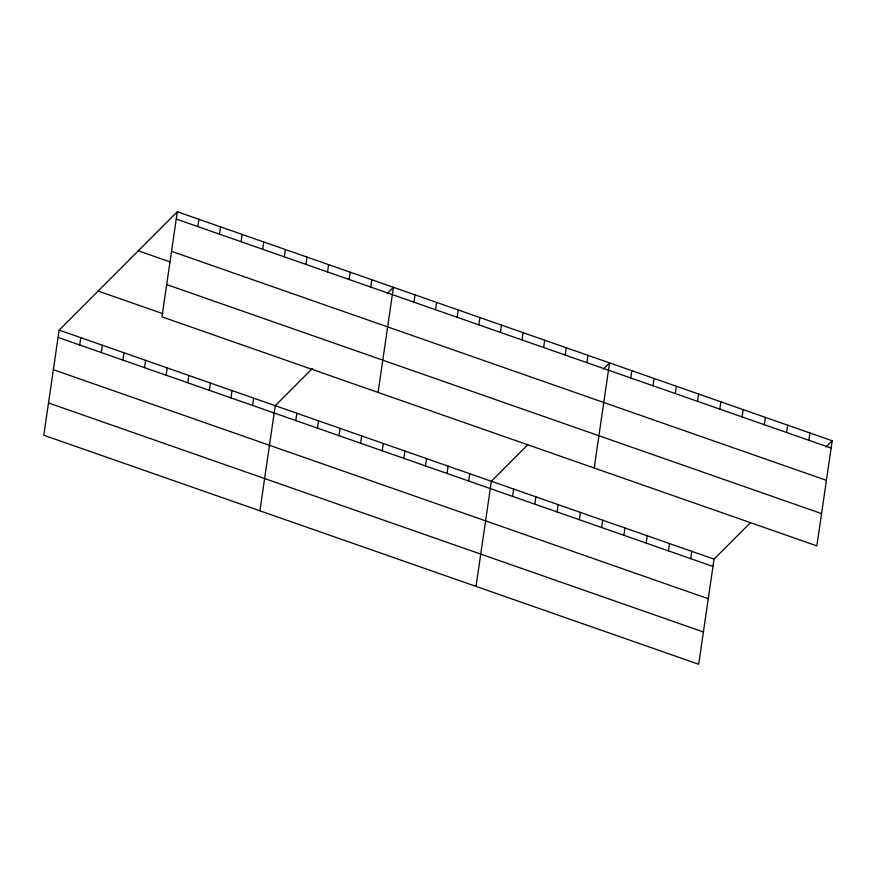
<?xml version="1.0" encoding="UTF-8"?>
<svg xmlns="http://www.w3.org/2000/svg" width="876" height="876" viewBox="0 0 876 876"><rect width="100%" height="100%" fill="white"/><g stroke="black" fill="none" stroke-linecap="round" stroke-linejoin="round"><path stroke-width="1.31" d="M177.313 211.74L161.972 316.86L816.859 545.89L832.2 440.759L177.313 211.74L59.141 330.11L43.8 435.241L698.687 664.26L714.028 559.14L750.36 522.742M79.683 344.98L80.745 337.676M101.287 352.535L102.361 345.232M122.903 360.091L123.965 352.787M144.518 367.657L145.58 360.343M166.122 375.213L167.196 367.898M197.856 226.599L198.918 219.296M187.738 382.768L188.8 375.465M219.471 234.155L220.533 226.851M209.353 390.324L210.415 383.02M241.075 241.721L242.148 234.407M230.957 397.879L232.03 390.576M262.69 249.277L263.753 241.962M252.573 405.446L253.635 398.131M284.306 256.832L285.368 249.529M259.909 510.817L275.25 405.687L312.48 368.402M305.91 264.388L306.983 257.084M295.792 420.557L296.865 413.253M327.525 271.943L328.588 264.64M317.408 428.112L318.47 420.808M349.141 279.51L350.203 272.195M339.023 435.668L340.085 428.364M370.745 287.065L371.818 279.751M360.627 443.234L361.7 435.92M378.093 392.437L393.423 287.317L387.225 293.526M382.243 450.79L383.305 443.486M413.965 302.176L415.038 294.873M403.847 458.345L404.92 451.041M435.58 309.732L436.642 302.428M425.462 465.901L426.524 458.597M457.195 317.298L458.257 309.984M447.078 473.467L448.14 466.152M478.8 324.854L479.873 317.55M468.682 481.023L469.755 473.708M500.415 332.409L501.477 325.105M476.029 586.394L491.359 481.274L527.702 444.866M522.03 339.965L523.092 332.661M512.559 496.363L513.632 489.06M543.635 347.531L544.708 340.216M534.831 504.149L535.893 496.845M565.25 355.087L566.312 347.772M557.092 511.934L558.165 504.631M586.865 362.642L587.927 355.338M579.365 519.72L580.427 512.416M594.202 468.014L609.543 362.894L603.334 369.103M601.626 527.516L602.699 520.202M630.742 377.983L631.804 370.679M623.898 535.302L624.96 527.987M653.003 385.769L654.065 378.465M646.159 543.087L647.222 535.773M675.276 393.565L676.338 386.25M668.432 550.873L669.494 543.569M697.537 401.35L698.599 394.036M690.693 558.658L691.755 551.354M719.798 409.136L720.871 401.821M742.071 416.921L743.133 409.618M764.332 424.707L765.405 417.403M786.604 432.492L787.666 425.188M808.866 440.278L809.939 432.974M825.991 446.979L832.2 440.759M176.24 219.044L831.138 448.063M171.532 251.324L826.429 480.344M138.309 250.799L170.097 261.913M166.681 284.58L821.568 513.61M98.134 291.051L162.969 313.717M59.141 330.11L714.028 559.14M58.068 337.424L712.955 566.443M53.359 369.705L708.246 598.724M48.508 402.96L703.395 631.979"/></g></svg>
